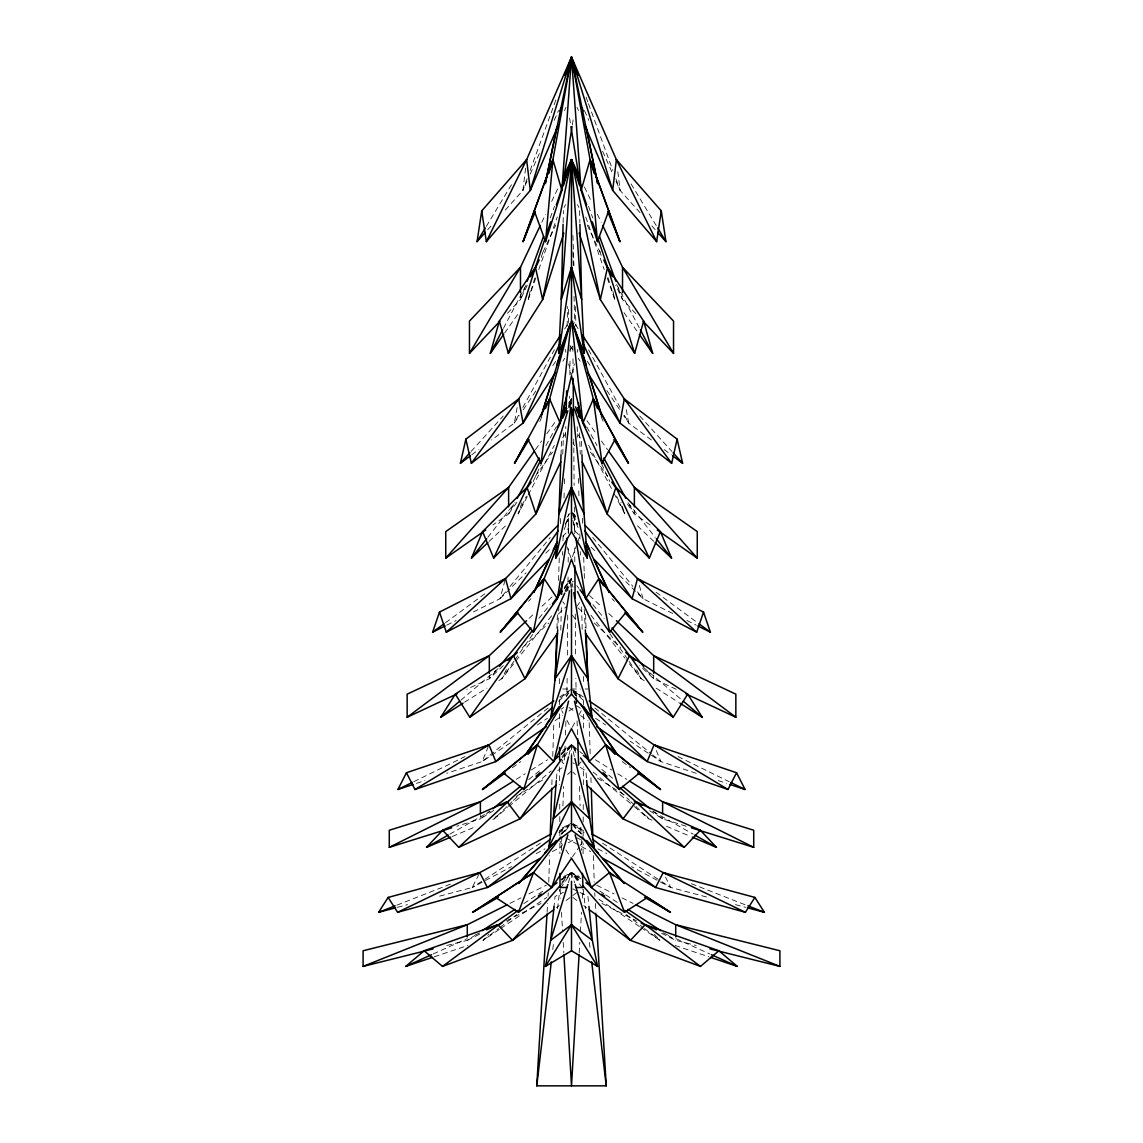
<?xml version="1.0" encoding="UTF-8"?>
<svg xmlns="http://www.w3.org/2000/svg" width="1143" height="1143" viewBox="0 0 1143 1143"><rect width="100%" height="100%" fill="white"/><g stroke="black" fill="none" stroke-linecap="round" stroke-linejoin="round"><path stroke-width="0.75" stroke-dasharray="5 3.75" d="M583.073 853.821L583.116 843.191M583.144 836.105L583.159 830.79M583.187 821.931L583.201 816.602M583.23 809.515L583.259 804.201M583.316 784.712L583.387 766.982M583.516 727.991L583.573 713.818M583.602 704.96L583.616 699.645M567.142 678.299L566.799 696.087M567.357 655.096L567.728 614.034M567.928 590.831L568.057 576.543M568.185 562.27L568.314 547.983M568.442 533.71L568.614 514.079M569.585 406.979L569.671 396.264M569.871 374.847L570.014 358.773M570.071 351.644L570.128 346.286M563.113 222.585L563.399 210.641M559.47 683.643L559.656 676.513M560.784 630.093L561.356 606.89M562.627 555.127L562.713 551.555M562.97 540.853L563.142 533.71M564.028 498.005L564.199 490.861M564.371 483.732L564.499 478.374M565.514 437.312L565.771 426.61M568.314 323.083L568.657 308.796M548.754 882.182L549.597 855.593M551.855 784.712L552.083 777.611M552.755 756.352L553.826 722.676M556.912 628.536L557.398 614.305M558.527 580.515L558.77 573.4M558.827 571.614L559.298 557.384M560.427 523.594L560.613 518.25M562.756 454.228L563.47 432.883M567.042 326.169L567.685 306.595M561.013 455L561.57 439.441L567.514 431.097M561.356 850.278L561.856 836.105M561.913 834.333L562.17 827.246M562.913 805.972L563.613 786.484M564.542 759.895L565.042 745.722M565.428 735.078L565.928 720.904M557.57 631.65L558.527 613.862L566.285 606.59M558.684 610.962L558.913 606.59M579.172 953.019L579.787 942.404M580.401 931.774L581.53 912.285M582.344 898.127L582.859 889.268M547.097 912.285L547.626 903.441M548.054 896.355L548.269 892.812M556.47 778.94L557.112 770.911L562.856 767.324M553.884 908.042L555.041 896.469L563.485 892.254M570.528 407.794L571.5 398.95L568.414 403.308M552.769 949.49L553.598 942.404M557.541 908.756L559.827 889.268M525.58 168.192L522.894 190.395L502.92 212.741M572.329 124.901L573.443 117.972M568.1 532.509L568.671 529.023M570.057 587.373L571.5 578.587L566.371 583.401M517.122 407.565L514.307 423.067L491.619 439.998M568.771 524.994L567.399 531.695L563.128 535.953L564.256 539.11M535.824 277.906L528.209 299.552L530.481 289.365M571.9 374.09L574.343 363.888M577.115 352.344L577.844 349.301M568.957 755.166L571.5 744.836L575.986 747.636M569.414 407.251L571.5 398.95L568.957 403.622M505.02 580.273L500.02 598.689L470.244 613.491M568.371 882.767L571.5 872.609L579.401 876.552M528.209 299.552L534.981 277.649M541.253 257.418L543.339 250.674M568.885 407.408L571.5 398.95L571.5 407.794M527.294 496.576L518.136 513.907L522.037 502.306M538.767 269.577L557.284 216.97M568.557 407.251L571.5 398.95L568.328 405.279M577.058 543.825L571.5 559.284L567.057 546.911M577.601 542.282L579.872 535.953L575.601 531.695L572.872 518.293M524.737 287.893L520.479 299.552L507.121 313.653M550.24 217.942L554.498 206.283M527.137 178.737L522.894 190.395L527.266 180.623M530.181 170.407L556.912 97.126M566.514 591.803L571.5 578.587L573.143 581.673M564.156 529.58L568.828 518.136M488.361 746.35L482.146 761.581L446.77 773.297M564.556 110.585L565.956 107.342M539.767 421.467L541.882 416.638M530.166 174.107L540.368 151.29M554.198 120.358L558.57 110.585M518.136 513.907L526.409 496.105M533.167 481.532L541.439 463.715M568.5 405.436L571.5 398.95M565.499 591.517L571.5 578.587L573 581.83M565.499 524.508L568.5 518.05M541.796 222.299L545.611 214.255M551.698 201.411L558.556 186.952M527.237 285.307L520.479 299.552L520.479 294.451M542.982 252.089L555.827 225M564.128 207.469L565.514 204.568M565.399 523.965L568.457 517.779M506.42 669.498L501.777 678.742L498.791 680.628M479.046 874.095L472.216 887.497L436.483 896.969M503.449 328.327L526.409 284.493M528.123 495.005L554.298 445.441M564.928 590.917L571.5 578.587L572.743 581.901M572.257 727.334L576.086 720.233M579.13 714.561L581.258 710.617M518.579 415.28L514.307 423.067L519.265 415.681M522.851 407.479L554.426 349.758M513.721 504.592L508.621 513.907L492.89 524.966M546.011 445.556L556.198 426.925M578.401 750.437L571.5 744.836L561.842 761.91L564.428 764.324M486.246 226.457L511.935 183.937M562.856 361.202L564.742 358.288M569.871 350.315L574.786 342.686M564.656 328.984L567.585 324.526M523.223 409.78L536.11 390.563M552.855 365.589L555.798 361.202M572.443 856.907L579.044 847.106M579.987 845.706L583.13 841.019L577.201 837.876L567.257 843.363M513.893 661.326L501.777 678.742L514.821 662.268M514.907 659.882L533.095 633.751M564.428 588.759L571.5 578.587L572.943 587.373M566.428 696.258L568.457 693.358M562.399 757.895L571.5 744.836L575.443 748.322M504.663 332.999L518.993 312.639M560.441 888.24L571.5 872.609L580.43 878.424M535.424 449.699L541.611 440.998M546.754 433.754L556.041 420.695M516.836 502.363L508.621 513.907L508.621 510.378M535.324 476.345L552.583 452.085M576.715 606.59L580.215 601.704M566.342 695.987L568.4 693.187M564.099 588.402L571.5 578.587L571.5 587.488M496.333 816.016L494.19 818.859L490.976 820.217M564.985 831.49L568.242 827.246M487.804 537.324L515.05 502.649M515.907 660.897L553.155 613.862M562.042 756.652L571.5 744.836L575.372 748.536M505.592 591.888L500.02 598.689L526.023 572.829M510.064 586.445L550.283 537.453M567.028 517.05L570.386 512.964M496.076 670.512L489.318 678.742L466.758 689.315M538.853 618.377L550.112 604.661M564.742 586.83L571.5 578.587M561.099 884.568L571.5 872.609L580.173 878.738M562.113 833.733L569.157 825.675M487.647 229.814L491.161 225.871M471.102 451.456L503.22 416.023M528.595 601.261L530.952 598.689M561.184 834.147L569.214 825.475M499.22 929.473L483.075 940.346L488.747 934.331M561.885 882.225L571.5 872.609L579.915 879.067M545.754 553.212L551.869 547.14M558.67 701.302L568.928 691.458M507.078 806.515L494.19 818.859L507.449 807.687M508.364 805.286L512.235 801.586M513.521 800.357L522.537 791.713M561.199 754.694L571.5 744.836L575.701 750.094M489.118 541.396L505.52 525.866M529.123 618.32L534.267 613.505M541.968 606.276L553.526 595.446M503.32 665.626L489.318 678.742L489.318 675.184M522.394 647.738L548.697 623.078M567.614 774.525L571.5 770.911M581.158 761.91L577.286 765.524L572.943 762.824M560.984 754.123L571.5 744.836L575.543 750.637M460.929 700.145L499.948 667.041M508.778 806.572L551.155 770.911M548.126 707.988L482.146 761.581L512.736 741.293M560.499 697.93L571.5 689M490.061 811.001L480.389 818.859L456.771 826.232M528.709 779.597L541.125 769.51M561.842 752.68L571.5 744.836L575.886 752.594M558.884 832.661L568.7 825.132M483.075 940.346L498.519 928.516M499.92 927.444L516.765 914.543M561.67 880.139L571.5 872.609L579.915 881.024M471.745 454.8L478.846 449.513M556.455 907.671L559.198 905.627M566.028 900.541L571.5 896.469M572.829 895.483L578.115 891.554L587.959 896.469L588.788 904.742M445.484 622.735L486.918 592.26M512.307 767.782L520.808 761.581M561.384 879.767L571.5 872.609L579.587 881.91M555.069 720.647L562.399 715.575M568.957 711.046L576.629 705.76L581.973 709.289M559.713 696.973L568.557 691.001M500.691 928.487L546.825 897.412M537.381 724.962L547.368 718.347M561.027 709.289L563.699 707.517M540.382 843.205L472.216 887.497L511.535 866.651M559.641 830.69L571.5 822.989M446.784 945.475L467.287 940.346L474.731 935.503M523.865 903.57L543.211 890.997M561.084 879.381L571.5 872.609L582.559 888.24M464.572 702.231L486.889 688.143M516.236 779.369L525.194 773.768M531.166 770.039L547.597 759.766M562.542 750.437L571.5 744.836L574.472 756.88M493.79 810.487L480.389 818.859L480.389 815.445M516.122 796.528L545.54 778.14M449.771 834.19L490.047 811.416M552.383 851.592L561.499 846.549M562.17 828.032L568.385 824.675M536.167 853.592L545.082 848.863M509.921 903.399L520.979 897.869M528.866 893.926L546.24 885.239M563.599 876.552L571.5 872.609L574.629 882.767M467.287 940.346L481.432 933.274M506.578 920.701L541.039 903.47M446.727 625.178L456.128 620.506M413.88 781.655L465.015 756.58M433.168 953.962L467.116 938.617M475.188 934.96L480.031 932.759M452.314 836.476L476.474 826.318M396.864 905.156L451.614 883.682M434.297 956.777L467.944 945.447M416.438 783.355L424.867 780.555M397.335 907.342L407.551 904.642M562.67 689L580.33 689M585.145 689L588.102 689M661.568 933.274L675.713 940.346L696.216 945.475M706.517 896.969L670.784 887.497L631.465 866.651M735.449 904.642L745.665 907.342M686.229 826.232L662.611 818.859L649.21 810.487M696.23 773.297L660.854 761.581L630.264 741.293M718.133 780.555L726.562 783.355M675.056 945.447L708.703 956.777M691.386 883.682L746.136 905.156M652.024 820.217L648.81 818.859L632.893 805.458M666.526 826.318L690.686 836.476M662.969 932.759L667.812 934.96M675.884 938.617L709.832 953.962M676.242 689.315L653.682 678.742L639.68 665.626M677.985 756.58L729.12 781.655M672.756 613.491L642.98 598.689L616.977 572.829M686.872 620.506L696.273 625.178M596.76 885.239L614.134 893.926M622.021 897.869L633.079 903.399M572.829 888.897L576.786 890.883M601.961 903.47L636.422 920.701M597.918 848.863L606.833 853.592M573.057 823.832L580.83 828.032M565.799 837.876L578.572 844.934M581.501 846.549L590.617 851.592M652.953 811.416L693.229 834.19M595.403 759.766L611.834 770.039M617.806 773.768L626.764 779.369M580.144 767.324L585.888 770.911L586.53 778.94M597.46 778.14L626.878 796.528M644.209 680.628L641.223 678.742L626.007 659.525M656.111 688.143L678.428 702.231M583.359 830.69L572.986 823.946L584.116 832.661M602.618 843.205L660.411 880.753M661.897 881.724L670.784 887.497L665.469 877.081M599.789 890.997L604.247 893.897M605.747 894.869L619.135 903.57M668.269 935.503L675.713 940.346M595.632 718.347L605.619 724.962M598.975 899.298L639.38 926.502M640.837 927.502L659.925 940.346L654.253 934.331M583.287 696.973L572.972 690.001L582.501 697.93M568.943 707.517L574.043 711.046M580.601 715.575L587.931 720.647M650.11 524.966L634.379 513.907L626.164 502.363M622.192 761.581L630.693 767.782M656.082 592.26L697.516 622.735M572.872 897.484L576.972 900.541M583.802 905.627L586.545 907.671M651.381 439.998L628.693 423.067L623.735 415.681M664.154 449.513L671.255 454.8M626.235 914.543L643.08 927.444M644.481 928.516L659.925 940.346M594.874 707.988L651.239 753.766M652.61 754.88L660.854 761.581L655.882 749.394M579.787 751.565L582.544 753.808M601.875 769.51L607.39 773.997M608.776 775.111L614.291 779.597M652.939 811.001L662.611 818.859L662.611 815.445M593.16 772.011L631.565 804.343M643.052 667.041L682.071 700.145M572.8 772.111L575.386 774.525M589.474 595.446L601.032 606.276M608.733 613.505L613.877 618.32M578.001 607.805L584.473 613.862M594.303 623.078L620.606 647.738M637.48 525.866L653.882 541.396M620.463 791.713L629.479 800.357M630.765 801.586L634.636 805.286M635.922 806.515L648.81 818.859L646.667 816.016M572.786 690.229L584.33 701.302M591.131 547.14L597.246 553.212M572.743 512.864L575.243 515.393M635.879 313.653L622.521 299.552L615.763 285.307M572.643 824.232L581.816 834.147M612.048 598.689L614.405 601.261M639.78 416.023L671.898 451.456M640.08 212.741L620.106 190.395L615.734 180.623M651.839 225.871L655.353 229.814M572.672 824.332L580.887 833.733M572.614 512.964L575.972 517.05M592.717 537.453L632.936 586.445M637.408 591.888L642.98 598.689L638.88 583.616M592.888 604.661L604.147 618.377M646.924 670.512L653.682 678.742L653.682 675.184M590.96 615.263L624.921 658.154M627.95 502.649L655.196 537.324M572.586 824.403L578.015 831.49M576.786 585.602L578.901 588.402M576.658 695.987L572.529 690.401L576.572 696.258M562.785 601.704L564.542 604.147M572.5 615.263L575.5 619.463M586.959 420.695L596.246 433.754M601.389 440.998L607.576 449.699M577.472 433.883L581.43 439.441L581.987 455M590.417 452.085L607.676 476.345M624.007 312.639L638.337 332.999M572.514 513.05L575.543 517.408M609.905 633.751L628.093 659.882M629.107 661.326L641.223 678.742L636.58 669.498M559.87 841.019L563.013 845.706M565.842 849.906L571.5 858.307M587.202 361.202L590.145 365.589M606.89 390.563L619.777 409.78M575.415 324.526L578.344 328.984M569.857 345.229L573.129 350.315M578.258 358.288L580.144 361.202M573.343 692.029L575.2 695.044M631.065 183.937L656.754 226.457M588.574 349.758L620.149 407.479M624.421 415.28L628.693 423.067L625.878 407.565M586.802 426.925L596.989 445.556M629.279 504.592L634.379 513.907L634.379 510.378M561.742 710.617L563.156 713.246M566.914 720.233L571.5 728.748M588.702 445.441L613.205 491.847M614.034 493.419L624.864 513.907L620.963 502.306M616.591 284.493L639.551 328.327M573.029 514.693L577.601 523.965M573.029 442.655L574.572 445.87M584.444 186.952L591.302 201.411M597.389 214.255L601.204 222.299M577.486 204.568L578.872 207.469M587.173 225L600.018 252.089M573 514.821L577.501 524.508M601.561 463.715L609.833 481.532M616.591 496.105L624.864 513.907M584.43 110.585L588.802 120.358M602.632 151.29L612.834 174.107M601.118 416.638L603.233 421.467M577.044 107.342L578.444 110.585M572.829 514.864L578.844 529.58M586.088 97.126L587.902 102.127M588.516 103.784L612.819 170.407M615.863 178.737L620.106 190.395L617.42 168.192M588.502 206.283L592.76 217.942M618.263 287.893L622.521 299.552L622.521 294.451M585.716 216.97L604.233 269.577M607.176 277.906L614.791 299.552L612.519 289.365M599.661 250.674L601.747 257.418M608.019 277.649L614.791 299.552M565.156 349.301L565.885 352.344M568.657 363.888L571.5 375.79M572.914 520.308L574.9 532.509M569.557 117.972L570.671 124.901M583.173 889.268L585.459 908.756M589.402 942.404L590.231 949.49M594.731 892.812L594.946 896.355M595.374 903.441L595.903 912.285M560.141 889.268L560.656 898.127M561.47 912.285L562.599 931.774M563.213 942.404L563.828 953.019M584.244 609.505L585.23 628.093M576.201 696.087L575.858 678.299M577.072 720.904L577.572 735.078M579.387 786.484L580.087 805.972M580.83 827.246L581.201 837.876M581.273 839.648L581.644 850.278M572.929 235.458L573.943 265.69M575.315 306.595L575.958 326.169M579.53 432.883L580.244 454.228M582.387 518.25L582.573 523.594M583.702 557.384L584.173 571.614M584.23 573.4L584.473 580.515M585.602 614.305L586.088 628.536M589.174 722.676L590.245 756.352M590.917 777.611L591.145 784.712M593.403 855.593L594.246 882.182M579.601 210.641L579.887 222.585M572.943 251.674L573.286 265.962M574.029 296.308L574.686 323.083M577.229 426.61L577.486 437.312M578.501 478.374L578.629 483.732M578.801 490.861L578.972 498.005M579.858 533.71L580.03 540.853M580.287 551.555L580.373 555.127M581.644 606.89L582.216 630.093M583.344 676.513L583.53 683.643M572.872 346.286L572.929 351.644M572.986 358.773L573.129 374.847M573.715 439.098L574.129 485.518M574.315 506.935L574.558 533.71M574.686 547.983L574.815 562.27M575.272 614.034L575.643 655.096M559.384 699.645L559.398 704.96M559.427 713.818L559.484 727.991M559.613 766.982L559.684 784.712M559.741 804.201L559.77 809.515M559.799 816.602L559.813 821.931M559.841 830.79L559.856 836.105M559.884 843.191L559.927 853.821M571.5 744.836L571.5 755.08M571.5 872.609L571.5 879.553"/><path stroke-width="1.5" d="M563.085 224.299L561.299 299.552L558.741 353.373L571.5 321.083L571.5 159.649L579.115 175.708M561.656 594.403L561.97 581.901M566.128 412.323L566.642 390.906M550.212 836.105L551.74 788.256M555.198 680.114L556.741 633.865M564.185 411.537L564.471 402.65M561.013 455L558.927 513.907L555.784 558.127L571.5 531.595L571.5 407.794M557.67 629.879L555.069 678.742L550.955 717.261L571.5 694.158L571.5 589.102M579.072 954.791L571.5 1085.85L563.928 954.791M596.003 914.057L606.233 1085.85L536.767 1085.85L546.997 914.057M581.216 186.295L571.5 159.649L561.299 299.552L571.5 267.262L581.701 299.552L584.259 353.373L571.5 321.083M556.341 780.54L553.283 818.859L548.726 847.334L571.5 830.247L571.5 755.509M545.54 241.644L561.885 190.395L552.912 159.649L534.31 210.898L545.54 241.644L552.912 159.649L571.5 57.15L616.391 159.649L656.639 241.644L661.283 210.898L616.391 159.649L612.677 190.395L656.639 241.644M570.728 65.694L571.5 57.15L575.143 67.137M554.055 906.399L550.655 940.346L545.454 966.406L571.5 950.762L571.5 881.296M570.928 323.883L560.184 423.067L540.953 463.272L527.752 439.155L514.55 463.272L529.066 439.455M570.528 407.794L558.927 513.907L571.5 487.389L584.073 513.907L587.216 558.127L571.5 531.595M536.767 1085.85L551.312 961.877M540.953 463.272L549.626 398.95L570.1 323.698M558.741 353.373L571.5 267.262L584.259 353.373M485.289 232.443L477.06 241.644L481.717 210.898L526.609 159.649L571.5 57.15L612.677 190.395L584.73 125.23M572.057 126.644L561.885 190.395L571.5 57.15L573 63.979M567.257 537.724L557.355 598.689L533.31 632.179L516.807 612.091L544.154 578.587L557.498 545.911M569.485 590.888L555.069 678.742L571.5 655.639L587.931 678.742L592.045 717.261L571.5 694.158M569.785 169.85L571.5 159.649L586.716 205.054M627.878 402.893L624.321 398.95L619.935 423.067L671.655 463.272L677.127 439.155L624.321 398.95L582.258 334.942M533.31 632.179L544.154 578.587L557.355 598.689L571.5 559.284L585.645 598.689L609.69 632.179L626.193 612.091L598.846 578.587L585.502 545.911M545.325 183.509L556.884 126.644M560.07 111.028L560.77 107.556M545.354 183.48L571.5 57.15L597.646 183.48M579.33 184.937L571.5 159.649L542.639 299.552L508.364 353.373L499.348 321.083L535.424 267.262L545.011 238.687M570 63.979L571.5 57.15L590.088 159.649L597.46 241.644L608.69 210.898L590.088 159.649L581.115 190.395L597.46 241.644M555.784 558.127L571.5 487.389L587.216 558.127M612.491 276.663L607.576 267.262L600.361 299.552L634.636 353.373L643.652 321.083L607.576 267.262L597.989 238.687M470.33 455.857L460.4 463.272L465.873 439.155L518.679 398.95L560.742 334.942M569.886 166.449L571.5 159.649L573.114 166.449M568.557 701.102L553.826 761.581L523.765 789.499L503.134 772.739L482.503 789.499L505.206 772.954M568.528 756.88L553.283 818.859L571.5 801.772L589.717 818.859L594.274 847.334L571.5 830.247M643.238 582.801L637.523 578.587L632.05 598.689L696.701 632.179L703.531 612.091L637.523 578.587L585.202 525.509M503.634 334.456L490.333 353.373L499.348 321.083M548.911 173.307L552.912 159.649L523.08 241.644L535.181 211.884M523.765 789.499L537.324 744.836L562.256 704.088M541.125 416.323L553.483 375.79M556.598 365.589L559.713 355.373M567.885 834.876L551.855 887.497L518.465 912.314L495.533 897.426L472.616 912.314L498.462 897.241M567.857 884.468L550.655 940.346L571.5 924.716L592.345 940.346L597.546 966.406L571.5 950.762M563.67 184.937L571.5 159.649L600.361 299.552L579.187 233.043M541.682 414.652L568.885 326.998M567.842 410.794L535.924 513.907L493.69 558.127L482.575 531.595L527.037 487.389L540.539 460.543M508.364 353.373L535.424 267.262L542.639 299.552L563.813 233.043M550.955 717.261L571.5 655.639L592.045 717.261M546.697 233.643L550.64 221.871M556.284 205.054L571.5 159.649L573.214 169.85M619.235 491.547L615.963 487.389L607.076 513.907L649.31 558.127L660.425 531.595L615.963 487.389L602.461 460.543M445.17 625.95L432.625 632.179L439.469 612.091L505.477 578.587L557.798 525.509M527.166 281.235L543.554 236.258M561.784 186.295L571.5 159.649L581.701 299.552L579.915 224.299M564.813 75.467L566.642 70.48M567.857 67.137L571.5 57.15L572.272 65.694M523.08 241.644L534.31 210.898M518.465 912.314L533.524 872.609L560.641 837.162M658.811 747.179L654.025 744.836L647.181 761.581L728.005 789.499L736.549 772.739L654.025 744.836L589.188 700.973M487.861 542.596L471.459 558.127L482.575 531.595M558.27 125.23L530.323 190.395L486.361 241.644L481.717 210.898M545.397 408.608L549.626 398.95L560.184 423.067L571.5 375.79L582.816 423.067L602.047 463.272L615.248 439.155L593.374 398.95L572.9 323.698M533.838 592.388L548.969 559.284L510.95 598.689L446.299 632.179L439.469 612.091M553.226 550.012L556.055 543.825M559.57 344.286L523.065 423.067L471.345 463.272L465.873 439.155M562.485 418.381L566.242 410.294M564.756 593.131L525.008 678.742L469.816 717.261L455.285 694.158L513.393 655.639L532.409 630.422M533.952 592.245L557.227 542.239M493.69 558.127L527.037 487.389L535.924 513.907L560.77 461.901M540.282 225.5L520.479 267.262L469.459 353.373L469.459 321.083L520.479 267.262L520.479 292.765M563.885 175.708L571.5 159.649M534.738 269.491L539.239 259.99M486.361 241.644L526.609 159.649L530.323 190.395L571.5 57.15L581.115 190.395L570.943 126.644M548.726 847.334L571.5 801.772L594.274 847.334M557.212 427.382L566.742 408.437M634.994 660.197L629.607 655.639L617.992 678.742L673.184 717.261L687.715 694.158L629.607 655.639L610.591 630.422M413.066 784.469L397.907 789.499L406.451 772.739L488.975 744.836L553.812 700.973M747.365 907.799L764.381 912.314L754.88 897.426L663.197 872.609L655.596 887.497L602.79 858.307L624.407 883.525L586.759 840.462M490.333 353.373L502.62 329.884M530.509 276.663L535.424 267.262M514.55 463.272L549.626 398.95M517.122 498.377L539.21 457.986M560.456 419.152L565.556 409.837M477.06 241.644L485.318 227.986M524.766 162.677L526.609 159.649M545.454 966.406L571.5 924.716L597.546 966.406M463.086 703.174L440.755 717.261L455.285 694.158M395.635 907.799L378.619 912.314L388.12 897.426L479.803 872.609L551.297 833.919M592.517 839.119L655.596 887.497L745.393 912.314L754.88 897.426M555.355 372.875L523.065 423.067L518.679 398.95L515.122 402.893M539.439 585.773L544.154 578.587L500.305 632.179L517.979 612.862M525.709 754.437L543.339 728.748M546.268 724.491L550.154 718.818M558.384 530.466L510.95 598.689L505.477 578.587L499.762 582.801M525.88 754.323L559.341 706.417M561.399 759.352L519.965 818.859L458.757 847.334L442.655 830.247L426.553 847.334L450.699 837.162M469.816 717.261L513.393 655.639L525.008 678.742L557.484 633.436M534.395 451.142L508.621 487.389L445.741 558.127L445.741 531.595L508.621 487.389L508.621 506.835M562.227 412.009L565.314 407.651M526.08 489.347L531.224 482.132M471.345 463.272L518.679 398.95M552.483 603.804L561.985 591.202M692.301 837.162L716.447 847.334L700.345 830.247L635.922 801.772L623.035 818.859L587.045 785.37M471.459 558.127L486.718 538.71M523.765 491.547L527.037 487.389M500.305 632.179L516.807 612.091M499.448 666.398L530.981 627.978M557.998 595.06L560.241 592.317M544.539 853.278L548.869 848.235M559.941 885.896L512.55 940.346L442.541 966.406L424.124 950.762L405.708 966.406L432.611 957.334M556.241 840.462L518.708 883.468L540.21 858.307L487.404 887.497L397.607 912.314L388.12 897.426M460.4 463.272L469.916 452.771M580.601 757.895L623.035 818.859L684.243 847.334L700.345 830.247M710.389 957.334L737.292 966.406L718.876 950.762L645.181 924.716L630.45 940.346L589.274 909.699M469.459 353.373L499.834 321.34M527.88 754.394L537.324 744.836L553.826 761.581L571.5 728.748L589.174 761.581L619.235 789.499L639.866 772.739L660.497 789.499L637.794 772.954M552.255 707.46L495.819 761.581L414.995 789.499L406.451 772.739M458.757 847.334L522.851 787.827M526.566 620.72L489.318 655.639L407.151 717.261L407.151 694.158L489.318 655.639L489.318 673.413M513.493 656.096L517.308 652.51M555.955 785.37L519.965 818.859L507.078 801.772L442.655 830.247M446.299 632.179L505.477 578.587M535.996 776.211L539.939 772.725M554.412 759.938L558.356 756.452M440.755 717.261L459.586 701.288M508.006 660.197L513.393 655.639M583.059 885.896L630.45 940.346L700.459 966.406L718.876 950.762M503.134 772.739L537.324 744.836L482.503 789.499M492.819 808.758L520.422 786.327M529.595 875.795L533.524 872.609L551.855 887.497L571.5 858.307L591.145 887.497L624.535 912.314L647.467 897.426L670.384 912.314L644.538 897.241M670.384 912.314L609.476 872.609L591.145 887.497L575.115 834.876M550.483 839.119L487.404 887.497L479.803 872.609L473.173 875.209M442.541 966.406L518.036 910.414M553.726 909.699L512.55 940.346L497.819 924.716L424.124 950.762M432.625 632.179L444.055 623.778M538.267 896.112L541.153 894.069M551.269 886.911L557.055 882.825M445.741 558.127L485.746 529.995M546.283 726.719L495.819 761.581L488.975 744.836L484.189 747.179M495.533 897.426L533.524 872.609L472.616 912.314M482.175 930.673L514.936 909.385M513.25 781.24L480.389 801.772L389.277 847.334L389.277 830.247L480.389 801.772L480.389 813.73M505.692 803.043L508.678 801.186M414.995 789.499L488.975 744.836M426.553 847.334L448.227 835.062M500.877 805.272L507.078 801.772M506.763 904.985L467.287 924.716L363.088 966.406L363.088 950.762L467.287 924.716L467.287 936.874M495.576 926.201L501.863 923.058M397.907 789.499L412.294 782.441M397.607 912.314L479.803 872.609M407.151 717.261L457.1 693.844M405.708 966.406L431.554 954.705M486.504 929.83L497.819 924.716M378.619 912.314L395.207 905.799M389.277 847.334L451.714 827.818M363.088 966.406L433.126 948.89M567.085 887.497L560.041 887.497L559.984 873.323M575.915 887.497L582.959 887.497L582.459 873.323M709.874 948.89L779.912 966.406L779.912 950.762L675.713 924.716L636.237 904.985M691.286 827.818L753.723 847.334L753.723 830.247L662.611 801.772L629.75 781.24M729.934 784.469L745.093 789.499L736.549 772.739M591.703 833.919L663.197 872.609L669.827 875.209M747.793 905.799L764.381 912.314M779.912 966.406L675.713 924.716L675.713 936.874M624.964 910.414L645.181 924.716L656.496 929.83M711.446 954.705L737.292 966.406M685.9 693.844L735.849 717.261L735.849 694.158L653.682 655.639L616.434 620.72M663.197 872.609L745.393 912.314M730.706 782.441L745.093 789.499M697.83 625.95L710.375 632.179L703.531 612.091M753.723 847.334L662.611 801.772L662.611 813.73M641.137 923.058L647.424 926.201M620.149 787.827L635.922 801.772L642.123 805.272M694.773 835.062L716.447 847.334M654.025 744.836L728.005 789.499M634.322 801.186L637.308 803.043M679.914 703.174L702.245 717.261L687.715 694.158M628.064 909.385L660.825 930.673M596.717 726.719L647.181 761.581L590.745 707.46M657.254 529.995L697.259 558.127L697.259 531.595L634.379 487.389L608.605 451.142M585.945 882.825L591.731 886.911M601.847 894.069L604.733 896.112M698.944 623.778L710.375 632.179M672.67 455.857L682.6 463.272L677.127 439.155M735.849 717.261L653.682 655.639L653.682 673.413M645.181 924.716L700.459 966.406M582.359 837.162L609.476 872.609L613.405 875.795M660.497 789.499L605.676 744.836L580.744 704.088M622.578 786.327L650.181 808.758M639.866 772.739L605.676 744.836L589.174 761.581L574.443 701.102M683.414 701.288L702.245 717.261M583.33 755.294L588.588 759.938M603.061 772.725L607.004 776.211M637.523 578.587L696.701 632.179M625.692 652.51L629.507 656.096M635.922 801.772L684.243 847.334M655.139 542.596L671.541 558.127L660.425 531.595M615.12 754.394L605.676 744.836L619.235 789.499M643.166 321.34L673.541 353.373L673.541 321.083L622.521 267.262L602.718 225.5M625.021 612.862L642.695 632.179L598.846 578.587L585.645 598.689L575.743 537.724M673.084 452.771L682.6 463.272M657.711 232.443L665.94 241.644L661.283 210.898M697.259 558.127L634.379 487.389L634.379 506.835M594.131 848.235L598.461 853.278M626.193 612.091L642.695 632.179M612.019 627.978L643.552 666.398M656.282 538.71L671.541 558.127M579.958 589.802L590.517 603.804M624.321 398.95L671.655 463.272M585.516 633.436L617.992 678.742L577.501 591.517M577.686 407.651L580.773 412.009M611.776 482.132L616.92 489.347M629.607 655.639L673.184 717.261M639.366 334.456L652.667 353.373L643.652 321.083M583.659 706.417L617.12 754.323M584.616 530.466L632.05 598.689L594.031 559.284L609.162 592.388M592.846 718.818L596.732 724.491M599.661 728.748L617.291 754.437M603.561 585.773L598.846 578.587L609.69 632.179M587.645 372.875L619.935 423.067L583.43 344.286M613.934 439.455L628.45 463.272L593.374 398.95L582.816 423.067L572.272 325.655M616.391 159.649L618.234 162.677M657.682 227.986L665.94 241.644M673.541 353.373L622.521 267.262L622.521 292.765M615.248 439.155L628.45 463.272M577.444 409.837L582.544 419.152M603.79 457.986L625.878 498.377M640.38 329.884L652.667 353.373M575.472 406.851L585.788 427.382M582.23 461.901L607.076 513.907L574.643 409.094M603.761 259.99L608.262 269.491M615.963 487.389L649.31 558.127M585.773 542.239L609.048 592.245M576.758 410.294L580.515 418.381M586.945 543.825L589.774 550.012M597.603 408.608L593.374 398.95L602.047 463.272M607.819 211.884L619.92 241.644L590.088 159.649L594.089 173.307M609.476 872.609L624.535 912.314M576.358 70.48L578.187 75.467M608.69 210.898L619.92 241.644M599.446 236.258L615.834 281.235M592.36 221.871L596.303 233.643M607.576 267.262L634.636 353.373M574.115 326.998L601.318 414.652M575.143 884.468L592.345 940.346L588.945 906.399M583.287 355.373L586.402 365.589M589.517 375.79L601.875 416.323M574.886 758.609L589.717 818.859L586.659 780.54M582.23 107.556L582.93 111.028M586.116 126.644L597.675 183.509M573.8 592.645L587.931 678.742L585.33 629.879M591.688 961.877L606.233 1085.85M572.657 409.565L584.073 513.907L581.987 455M576.258 697.873L576.443 703.188M577.701 738.635L578.644 765.21M578.529 402.65L579.001 416.881M586.259 633.865L587.802 680.114M591.26 788.256L592.788 836.105M572.657 321.297L572.714 328.427M573.157 378.419L573.5 415.895M574.843 565.842L575.129 597.975M559.556 747.493L559.599 759.895"/></g></svg>
